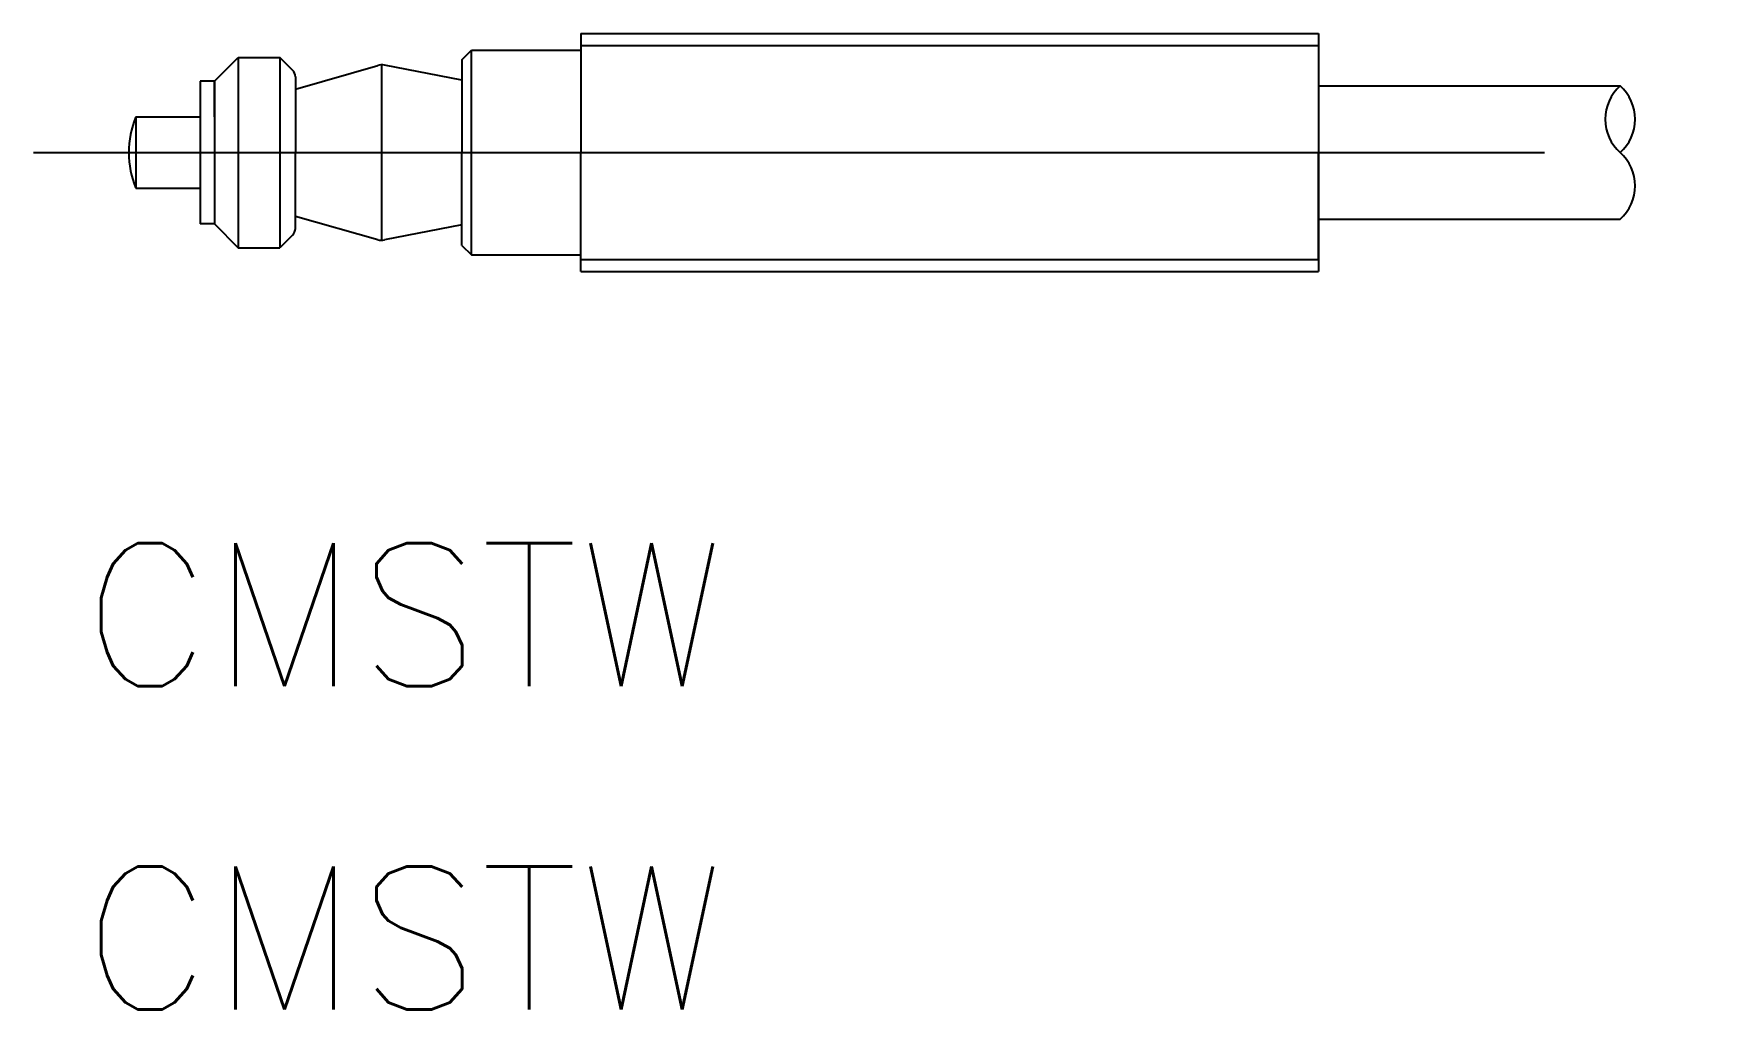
# Model space of a CAD drawing. Extents: x -2 to 33.3, y -18 to 2.5.
import ezdxf

# ---------------------------------------------------------------- set-up
doc = ezdxf.new("R2010")
doc.units = 0
doc.linetypes.add('CENTER', pattern=[50.8, 31.75, -6.35, 6.35, -6.35])
doc.layers.get('0').update_dxf_attribs({"linetype": 'CONTINUOUS'})
doc.layers.add('CENTER', color=1, linetype='CENTER')
doc.styles.get("Standard").update_dxf_attribs({"font": 'txt.shx', "height": 3, "bigfont": 'bigfont.shx'})

msp = doc.modelspace()

# ---------------------------------------------------------------- linework, layer by layer
at = {"color": 7, "linetype": 'CONTINUOUS'}
for p, q in [((9.5, 2.5), (9.5, 0)), ((9.5, 2.5), (25, 2.5)), ((25, 2.5), (25, -2.5)), ((7, 1.95), (7.2, 2.15)), ((7.2, -2.15), (7.2, 2.15)), ((7.2, 2.15), (9.5, 2.15)), ((25, 2.225), (25, 0)), ((1.8, 1.5), (2.3, 2)), ((2.3, 2), (2.3, -2)), ((2.3, 2), (3.176, 2)), ((3.176, 2), (3.176, -2)), ((3.441, 1.734), (3.176, 2)), ((3.5, 1.336), (5.231, 1.83)), ((5.313, 1.842), (5.313, -1.842)), ((7, 1.519), (5.371, 1.836)), ((7, 1.95), (7, 0)), ((1.5, 1.5), (1.5, -1.5)), ((1.8, 1.5), (1.5, 1.5)), ((1.8, 1.5), (1.8, -1.5)), ((1.8, 0.75), (1.8, 1.5)), ((3.5, 1.593), (3.5, 0)), ((25, 1.4), (31.343, 1.4)), ((0.146, 0.75), (0.146, -0.75)), ((0.146, 0.75), (1.5, 0.75)), ((3.5, -1.593), (3.5, 0)), ((7, -1.95), (7, 0)), ((9.5, -2.5), (9.5, 0)), ((25, -2.225), (25, 0)), ((0.146, -0.75), (1.5, -0.75)), ((1.8, -0.75), (1.8, -1.5)), ((3.5, -1.336), (5.231, -1.83)), ((25, -1.4), (31.343, -1.4)), ((1.8, -1.5), (1.5, -1.5)), ((1.8, -1.5), (2.3, -2)), ((3.441, -1.734), (3.176, -2)), ((7, -1.519), (5.371, -1.836)), ((2.3, -2), (3.176, -2)), ((7, -1.95), (7.2, -2.15)), ((7.2, -2.15), (9.5, -2.15)), ((9.5, -2.5), (25, -2.5))]:
    msp.add_line(p, q, dxfattribs=at)
at = {"color": 3, "linetype": 'CONTINUOUS'}
for p, q in [((9.5, 2.25), (25, 2.25)), ((9.5, -2.25), (25, -2.25))]:
    msp.add_line(p, q, dxfattribs=at)
at = {"color": 7, "linetype": 'CONTINUOUS'}
for centre, radius, start, end in [((5.313, 1.542), 0.3, 78.9965, 105.9454), ((3.3, 1.593), 0.2, 0, 45), ((2, 0), 2, 157.9757, 202.0243), ((3.3, -1.593), 0.2, 315, 0), ((5.313, -1.542), 0.3, 254.0546, 281.0035)]:
    msp.add_arc(centre, radius, start, end, dxfattribs=at)
at = {"color": 3, "linetype": 'CONTINUOUS'}
for centre, start, end in [((31.96, 0.7), 131.4117, 228.5883), ((30.725, 0.7), 311.4117, 48.5883), ((30.725, -0.7), 311.4117, 48.5883)]:
    msp.add_arc(centre, 0.933, start, end, dxfattribs=at)
at = {"layer": 'CENTER', "color": 1, "linetype": 'CENTER'}
msp.add_line((-2, 0), (33.343, 0), dxfattribs=at)

# ---------------------------------------------------------------- texts
at = {"color": 7, "linetype": 'CONTINUOUS'}
for p in [(-0.969, -11.212), (-0.969, -18.006)]:
    msp.add_text('CMSTW', height=3, dxfattribs=at).set_placement(p)

doc.saveas('drawing.dxf')
